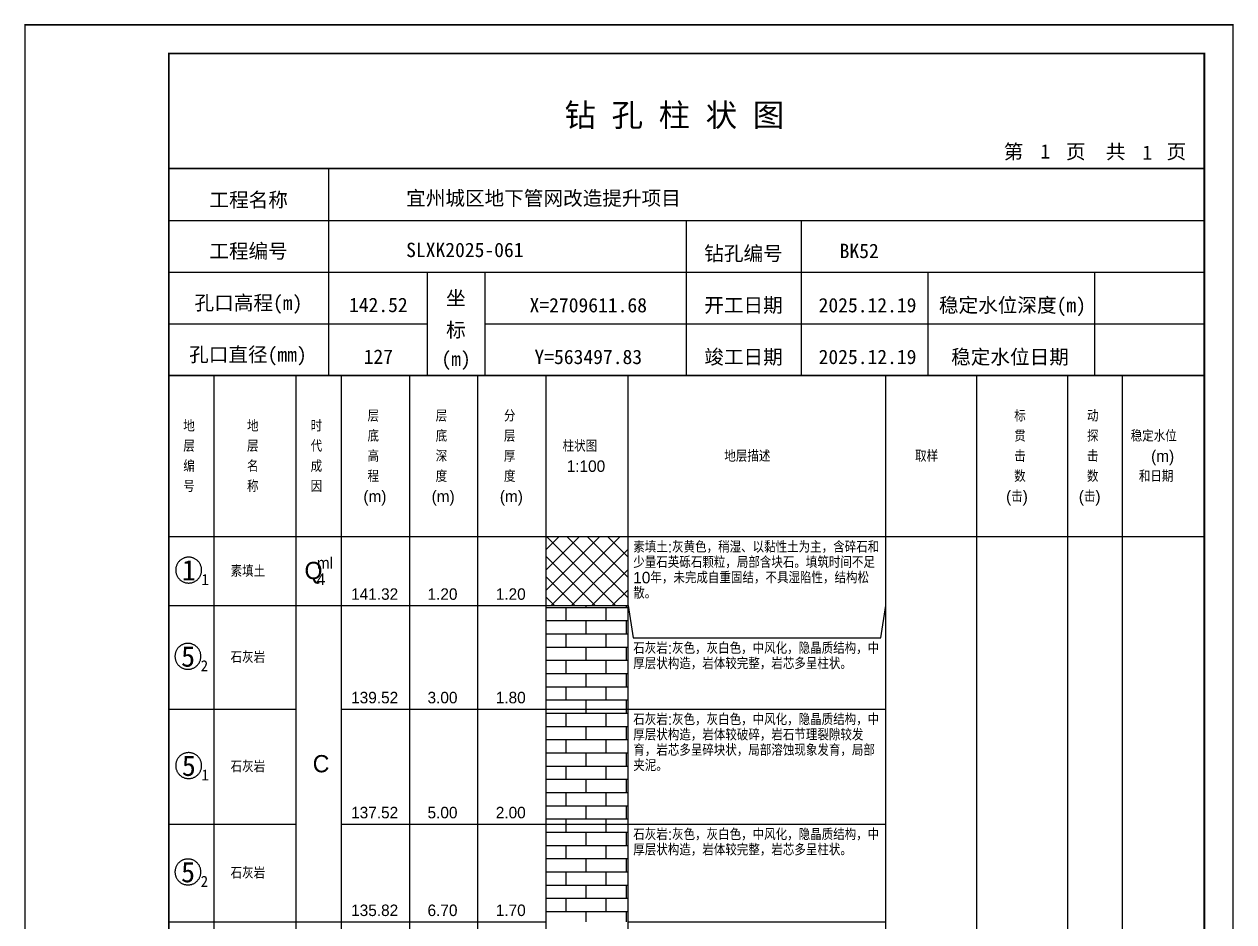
# Model space of a CAD drawing. Header units: millimetres. Extents: x 12489 to 89920, y 4630 to 4927.
# Drawn here: x 23709.3 to 23919.6, y 4770.7 to 4926.8 of the extents above; entities that cross this region are included whole.
import ezdxf
from ezdxf.enums import TextEntityAlignment as Align

# ---------------------------------------------------------------- set-up
doc = ezdxf.new("R2010")
doc.units = ezdxf.units.MM
doc.layers.add('ZZT_TC', color=7, linetype='Continuous')
doc.styles.add('成果图图块', font='', dxfattribs={"height": 2.5})
doc.styles.add('成果图模板', font='')
doc.styles.add('成果图模板标题', font='simhei.ttf')
doc.styles.add('成果图表体', font='Comfont.shx', dxfattribs={"height": 2, "bigfont": 'Hztxt12a.shx'})
doc.styles.get('成果图图块').set_extended_font_data('FangSong_GB2312')
doc.styles.get('成果图模板').set_extended_font_data('FangSong_GB2312')
pattern_1 = [(0, (0, 0), (0, 2.3), []), (90, (0, 0), (-3.5, 2.3), [2.3, -2.3])]

# ---------------------------------------------------------------- blocks, each defined once
blk = doc.blocks.new('DCBH-1-1-1015', base_point=(0.3, -0.11))
at = {"layer": 'ZZT_TC', "color": 7}
blk.add_polyline3d([(-0.19, 2.31, 0), (-0.3, 2.31, 0), (-0.41, 2.3, 0), (-0.52, 2.29, 0), (-0.63, 2.27, 0), (-0.73, 2.24, 0), (-0.84, 2.21, 0), (-0.95, 2.18, 0), (-1.05, 2.14, 0), (-1.15, 2.09, 0), (-1.25, 2.04, 0), (-1.35, 1.99, 0), (-1.44, 1.93, 0), (-1.53, 1.87, 0), (-1.62, 1.8, 0), (-1.7, 1.73, 0), (-1.78, 1.65, 0), (-1.86, 1.57, 0), (-1.93, 1.49, 0), (-2, 1.4, 0), (-2.06, 1.31, 0), (-2.12, 1.22, 0), (-2.17, 1.12, 0), (-2.22, 1.02, 0), (-2.27, 0.92, 0), (-2.31, 0.82, 0), (-2.34, 0.71, 0), (-2.37, 0.61, 0), (-2.4, 0.5, 0), (-2.41, 0.39, 0), (-2.43, 0.28, 0), (-2.44, 0.17, 0), (-2.44, 0.06, 0), (-2.44, -0.05, 0), (-2.43, -0.16, 0), (-2.41, -0.27, 0), (-2.4, -0.38, 0), (-2.37, -0.49, 0), (-2.34, -0.6, 0), (-2.31, -0.7, 0), (-2.27, -0.8, 0), (-2.22, -0.9, 0), (-2.17, -1, 0), (-2.12, -1.1, 0), (-2.06, -1.19, 0), (-2, -1.28, 0), (-1.93, -1.37, 0), (-1.86, -1.45, 0), (-1.78, -1.53, 0), (-1.7, -1.61, 0), (-1.62, -1.68, 0), (-1.53, -1.75, 0), (-1.44, -1.81, 0), (-1.35, -1.87, 0), (-1.25, -1.93, 0), (-1.15, -1.98, 0), (-1.05, -2.02, 0), (-0.95, -2.06, 0), (-0.84, -2.1, 0), (-0.73, -2.13, 0), (-0.63, -2.15, 0), (-0.52, -2.17, 0), (-0.41, -2.18, 0), (-0.3, -2.19, 0), (-0.19, -2.19, 0), (-0.08, -2.19, 0), (0.03, -2.18, 0), (0.14, -2.17, 0), (0.25, -2.15, 0), (0.36, -2.13, 0), (0.47, -2.1, 0), (0.57, -2.06, 0), (0.67, -2.02, 0), (0.77, -1.98, 0), (0.87, -1.93, 0), (0.97, -1.87, 0), (1.06, -1.81, 0), (1.15, -1.75, 0), (1.24, -1.68, 0), (1.32, -1.61, 0), (1.4, -1.53, 0), (1.48, -1.45, 0), (1.55, -1.37, 0), (1.62, -1.28, 0), (1.68, -1.19, 0), (1.74, -1.1, 0), (1.8, -1, 0), (1.85, -0.9, 0), (1.89, -0.8, 0), (1.93, -0.7, 0), (1.97, -0.6, 0), (2, -0.49, 0), (2.02, -0.38, 0), (2.04, -0.27, 0), (2.05, -0.16, 0), (2.06, -0.05, 0), (2.06, 0.06, 0), (2.06, 0.17, 0), (2.05, 0.28, 0), (2.04, 0.39, 0), (2.02, 0.5, 0), (2, 0.61, 0), (1.97, 0.71, 0), (1.93, 0.82, 0), (1.89, 0.92, 0), (1.85, 1.02, 0), (1.8, 1.12, 0), (1.74, 1.22, 0), (1.68, 1.31, 0), (1.62, 1.4, 0), (1.55, 1.49, 0), (1.48, 1.57, 0), (1.4, 1.65, 0), (1.32, 1.73, 0), (1.24, 1.8, 0), (1.15, 1.87, 0), (1.06, 1.93, 0), (0.97, 1.99, 0), (0.87, 2.04, 0), (0.77, 2.09, 0), (0.67, 2.14, 0), (0.57, 2.18, 0), (0.47, 2.21, 0), (0.36, 2.24, 0), (0.25, 2.27, 0), (0.14, 2.29, 0), (0.03, 2.3, 0), (-0.08, 2.31, 0), (-0.19, 2.31, 0)], dxfattribs=at)
at = {"style": '成果图图块'}
blk.add_text('1', height=3.57, dxfattribs=at).set_placement((-0.16, -1.74), align=Align.CENTER)
blk.add_text('1', height=1.91, dxfattribs=at).set_placement((2.03, -2.53))
blk = doc.blocks.new('DCBH-1-1-1016', base_point=(0.43, -0.11))
at = {"layer": 'ZZT_TC', "color": 7}
blk.add_polyline3d([(-0.19, 2.31, 0), (-0.3, 2.31, 0), (-0.41, 2.3, 0), (-0.52, 2.29, 0), (-0.63, 2.27, 0), (-0.73, 2.24, 0), (-0.84, 2.21, 0), (-0.95, 2.18, 0), (-1.05, 2.14, 0), (-1.15, 2.09, 0), (-1.25, 2.04, 0), (-1.35, 1.99, 0), (-1.44, 1.93, 0), (-1.53, 1.87, 0), (-1.62, 1.8, 0), (-1.7, 1.73, 0), (-1.78, 1.65, 0), (-1.86, 1.57, 0), (-1.93, 1.49, 0), (-2, 1.4, 0), (-2.06, 1.31, 0), (-2.12, 1.22, 0), (-2.17, 1.12, 0), (-2.22, 1.02, 0), (-2.27, 0.92, 0), (-2.31, 0.82, 0), (-2.34, 0.71, 0), (-2.37, 0.61, 0), (-2.4, 0.5, 0), (-2.41, 0.39, 0), (-2.43, 0.28, 0), (-2.44, 0.17, 0), (-2.44, 0.06, 0), (-2.44, -0.05, 0), (-2.43, -0.16, 0), (-2.41, -0.27, 0), (-2.4, -0.38, 0), (-2.37, -0.49, 0), (-2.34, -0.6, 0), (-2.31, -0.7, 0), (-2.27, -0.8, 0), (-2.22, -0.9, 0), (-2.17, -1, 0), (-2.12, -1.1, 0), (-2.06, -1.19, 0), (-2, -1.28, 0), (-1.93, -1.37, 0), (-1.86, -1.45, 0), (-1.78, -1.53, 0), (-1.7, -1.61, 0), (-1.62, -1.68, 0), (-1.53, -1.75, 0), (-1.44, -1.81, 0), (-1.35, -1.87, 0), (-1.25, -1.93, 0), (-1.15, -1.98, 0), (-1.05, -2.02, 0), (-0.95, -2.06, 0), (-0.84, -2.1, 0), (-0.73, -2.13, 0), (-0.63, -2.15, 0), (-0.52, -2.17, 0), (-0.41, -2.18, 0), (-0.3, -2.19, 0), (-0.19, -2.19, 0), (-0.08, -2.19, 0), (0.03, -2.18, 0), (0.14, -2.17, 0), (0.25, -2.15, 0), (0.36, -2.13, 0), (0.47, -2.1, 0), (0.57, -2.06, 0), (0.67, -2.02, 0), (0.77, -1.98, 0), (0.87, -1.93, 0), (0.97, -1.87, 0), (1.06, -1.81, 0), (1.15, -1.75, 0), (1.24, -1.68, 0), (1.32, -1.61, 0), (1.4, -1.53, 0), (1.48, -1.45, 0), (1.55, -1.37, 0), (1.62, -1.28, 0), (1.68, -1.19, 0), (1.74, -1.1, 0), (1.8, -1, 0), (1.85, -0.9, 0), (1.89, -0.8, 0), (1.93, -0.7, 0), (1.97, -0.6, 0), (2, -0.49, 0), (2.02, -0.38, 0), (2.04, -0.27, 0), (2.05, -0.16, 0), (2.06, -0.05, 0), (2.06, 0.06, 0), (2.06, 0.17, 0), (2.05, 0.28, 0), (2.04, 0.39, 0), (2.02, 0.5, 0), (2, 0.61, 0), (1.97, 0.71, 0), (1.93, 0.82, 0), (1.89, 0.92, 0), (1.85, 1.02, 0), (1.8, 1.12, 0), (1.74, 1.22, 0), (1.68, 1.31, 0), (1.62, 1.4, 0), (1.55, 1.49, 0), (1.48, 1.57, 0), (1.4, 1.65, 0), (1.32, 1.73, 0), (1.24, 1.8, 0), (1.15, 1.87, 0), (1.06, 1.93, 0), (0.97, 1.99, 0), (0.87, 2.04, 0), (0.77, 2.09, 0), (0.67, 2.14, 0), (0.57, 2.18, 0), (0.47, 2.21, 0), (0.36, 2.24, 0), (0.25, 2.27, 0), (0.14, 2.29, 0), (0.03, 2.3, 0), (-0.08, 2.31, 0), (-0.19, 2.31, 0)], dxfattribs=at)
at = {"style": '成果图图块'}
blk.add_text('5', height=3.57, dxfattribs=at).set_placement((-0.16, -1.74), align=Align.CENTER)
blk.add_text('2', height=1.91, dxfattribs=at).set_placement((2.03, -2.53))
blk = doc.blocks.new('DCBH-1-1-1017', base_point=(0.3, -0.11))
at = {"layer": 'ZZT_TC', "color": 7}
blk.add_polyline3d([(-0.19, 2.31, 0), (-0.3, 2.31, 0), (-0.41, 2.3, 0), (-0.52, 2.29, 0), (-0.63, 2.27, 0), (-0.73, 2.24, 0), (-0.84, 2.21, 0), (-0.95, 2.18, 0), (-1.05, 2.14, 0), (-1.15, 2.09, 0), (-1.25, 2.04, 0), (-1.35, 1.99, 0), (-1.44, 1.93, 0), (-1.53, 1.87, 0), (-1.62, 1.8, 0), (-1.7, 1.73, 0), (-1.78, 1.65, 0), (-1.86, 1.57, 0), (-1.93, 1.49, 0), (-2, 1.4, 0), (-2.06, 1.31, 0), (-2.12, 1.22, 0), (-2.17, 1.12, 0), (-2.22, 1.02, 0), (-2.27, 0.92, 0), (-2.31, 0.82, 0), (-2.34, 0.71, 0), (-2.37, 0.61, 0), (-2.4, 0.5, 0), (-2.41, 0.39, 0), (-2.43, 0.28, 0), (-2.44, 0.17, 0), (-2.44, 0.06, 0), (-2.44, -0.05, 0), (-2.43, -0.16, 0), (-2.41, -0.27, 0), (-2.4, -0.38, 0), (-2.37, -0.49, 0), (-2.34, -0.6, 0), (-2.31, -0.7, 0), (-2.27, -0.8, 0), (-2.22, -0.9, 0), (-2.17, -1, 0), (-2.12, -1.1, 0), (-2.06, -1.19, 0), (-2, -1.28, 0), (-1.93, -1.37, 0), (-1.86, -1.45, 0), (-1.78, -1.53, 0), (-1.7, -1.61, 0), (-1.62, -1.68, 0), (-1.53, -1.75, 0), (-1.44, -1.81, 0), (-1.35, -1.87, 0), (-1.25, -1.93, 0), (-1.15, -1.98, 0), (-1.05, -2.02, 0), (-0.95, -2.06, 0), (-0.84, -2.1, 0), (-0.73, -2.13, 0), (-0.63, -2.15, 0), (-0.52, -2.17, 0), (-0.41, -2.18, 0), (-0.3, -2.19, 0), (-0.19, -2.19, 0), (-0.08, -2.19, 0), (0.03, -2.18, 0), (0.14, -2.17, 0), (0.25, -2.15, 0), (0.36, -2.13, 0), (0.47, -2.1, 0), (0.57, -2.06, 0), (0.67, -2.02, 0), (0.77, -1.98, 0), (0.87, -1.93, 0), (0.97, -1.87, 0), (1.06, -1.81, 0), (1.15, -1.75, 0), (1.24, -1.68, 0), (1.32, -1.61, 0), (1.4, -1.53, 0), (1.48, -1.45, 0), (1.55, -1.37, 0), (1.62, -1.28, 0), (1.68, -1.19, 0), (1.74, -1.1, 0), (1.8, -1, 0), (1.85, -0.9, 0), (1.89, -0.8, 0), (1.93, -0.7, 0), (1.97, -0.6, 0), (2, -0.49, 0), (2.02, -0.38, 0), (2.04, -0.27, 0), (2.05, -0.16, 0), (2.06, -0.05, 0), (2.06, 0.06, 0), (2.06, 0.17, 0), (2.05, 0.28, 0), (2.04, 0.39, 0), (2.02, 0.5, 0), (2, 0.61, 0), (1.97, 0.71, 0), (1.93, 0.82, 0), (1.89, 0.92, 0), (1.85, 1.02, 0), (1.8, 1.12, 0), (1.74, 1.22, 0), (1.68, 1.31, 0), (1.62, 1.4, 0), (1.55, 1.49, 0), (1.48, 1.57, 0), (1.4, 1.65, 0), (1.32, 1.73, 0), (1.24, 1.8, 0), (1.15, 1.87, 0), (1.06, 1.93, 0), (0.97, 1.99, 0), (0.87, 2.04, 0), (0.77, 2.09, 0), (0.67, 2.14, 0), (0.57, 2.18, 0), (0.47, 2.21, 0), (0.36, 2.24, 0), (0.25, 2.27, 0), (0.14, 2.29, 0), (0.03, 2.3, 0), (-0.08, 2.31, 0), (-0.19, 2.31, 0)], dxfattribs=at)
at = {"style": '成果图图块'}
blk.add_text('5', height=3.57, dxfattribs=at).set_placement((-0.16, -1.74), align=Align.CENTER)
blk.add_text('1', height=1.91, dxfattribs=at).set_placement((2.03, -2.53))
blk = doc.blocks.new('DCBH-1-1-1018', base_point=(0.43, -0.11))
at = {"layer": 'ZZT_TC', "color": 7}
blk.add_polyline3d([(-0.19, 2.31, 0), (-0.3, 2.31, 0), (-0.41, 2.3, 0), (-0.52, 2.29, 0), (-0.63, 2.27, 0), (-0.73, 2.24, 0), (-0.84, 2.21, 0), (-0.95, 2.18, 0), (-1.05, 2.14, 0), (-1.15, 2.09, 0), (-1.25, 2.04, 0), (-1.35, 1.99, 0), (-1.44, 1.93, 0), (-1.53, 1.87, 0), (-1.62, 1.8, 0), (-1.7, 1.73, 0), (-1.78, 1.65, 0), (-1.86, 1.57, 0), (-1.93, 1.49, 0), (-2, 1.4, 0), (-2.06, 1.31, 0), (-2.12, 1.22, 0), (-2.17, 1.12, 0), (-2.22, 1.02, 0), (-2.27, 0.92, 0), (-2.31, 0.82, 0), (-2.34, 0.71, 0), (-2.37, 0.61, 0), (-2.4, 0.5, 0), (-2.41, 0.39, 0), (-2.43, 0.28, 0), (-2.44, 0.17, 0), (-2.44, 0.06, 0), (-2.44, -0.05, 0), (-2.43, -0.16, 0), (-2.41, -0.27, 0), (-2.4, -0.38, 0), (-2.37, -0.49, 0), (-2.34, -0.6, 0), (-2.31, -0.7, 0), (-2.27, -0.8, 0), (-2.22, -0.9, 0), (-2.17, -1, 0), (-2.12, -1.1, 0), (-2.06, -1.19, 0), (-2, -1.28, 0), (-1.93, -1.37, 0), (-1.86, -1.45, 0), (-1.78, -1.53, 0), (-1.7, -1.61, 0), (-1.62, -1.68, 0), (-1.53, -1.75, 0), (-1.44, -1.81, 0), (-1.35, -1.87, 0), (-1.25, -1.93, 0), (-1.15, -1.98, 0), (-1.05, -2.02, 0), (-0.95, -2.06, 0), (-0.84, -2.1, 0), (-0.73, -2.13, 0), (-0.63, -2.15, 0), (-0.52, -2.17, 0), (-0.41, -2.18, 0), (-0.3, -2.19, 0), (-0.19, -2.19, 0), (-0.08, -2.19, 0), (0.03, -2.18, 0), (0.14, -2.17, 0), (0.25, -2.15, 0), (0.36, -2.13, 0), (0.47, -2.1, 0), (0.57, -2.06, 0), (0.67, -2.02, 0), (0.77, -1.98, 0), (0.87, -1.93, 0), (0.97, -1.87, 0), (1.06, -1.81, 0), (1.15, -1.75, 0), (1.24, -1.68, 0), (1.32, -1.61, 0), (1.4, -1.53, 0), (1.48, -1.45, 0), (1.55, -1.37, 0), (1.62, -1.28, 0), (1.68, -1.19, 0), (1.74, -1.1, 0), (1.8, -1, 0), (1.85, -0.9, 0), (1.89, -0.8, 0), (1.93, -0.7, 0), (1.97, -0.6, 0), (2, -0.49, 0), (2.02, -0.38, 0), (2.04, -0.27, 0), (2.05, -0.16, 0), (2.06, -0.05, 0), (2.06, 0.06, 0), (2.06, 0.17, 0), (2.05, 0.28, 0), (2.04, 0.39, 0), (2.02, 0.5, 0), (2, 0.61, 0), (1.97, 0.71, 0), (1.93, 0.82, 0), (1.89, 0.92, 0), (1.85, 1.02, 0), (1.8, 1.12, 0), (1.74, 1.22, 0), (1.68, 1.31, 0), (1.62, 1.4, 0), (1.55, 1.49, 0), (1.48, 1.57, 0), (1.4, 1.65, 0), (1.32, 1.73, 0), (1.24, 1.8, 0), (1.15, 1.87, 0), (1.06, 1.93, 0), (0.97, 1.99, 0), (0.87, 2.04, 0), (0.77, 2.09, 0), (0.67, 2.14, 0), (0.57, 2.18, 0), (0.47, 2.21, 0), (0.36, 2.24, 0), (0.25, 2.27, 0), (0.14, 2.29, 0), (0.03, 2.3, 0), (-0.08, 2.31, 0), (-0.19, 2.31, 0)], dxfattribs=at)
at = {"style": '成果图图块'}
blk.add_text('5', height=3.57, dxfattribs=at).set_placement((-0.16, -1.74), align=Align.CENTER)
blk.add_text('2', height=1.91, dxfattribs=at).set_placement((2.03, -2.53))
blk = doc.blocks.new('钻孔柱状图路桥昇龙制图梁世成校核莫家里.dwg52', base_point=(25, 236))
for p, q in [((52.82, 236), (52.82, 272)), ((25, 263), (205, 263)), ((115, 236), (115, 263)), ((135, 236), (135, 263)), ((25, 254), (205, 254)), ((70, 236), (70, 254)), ((80, 236), (80, 254)), ((157, 236), (157, 254)), ((185.95, 236), (185.95, 254)), ((25, 245), (70, 245)), ((80, 245), (205, 245))]:
    blk.add_line(p, q)
for points, const_width in [([(0, 0), (210, 0), (210, 297), (0, 297)], 0.25), ([(25, 5), (205, 5), (205, 292), (25, 292)], 0.3)]:
    blk.add_lwpolyline(points, close=True, dxfattribs=dict(const_width=const_width))
at = {"const_width": 0.3}
for points in [[(25, 272), (205, 272)], [(25, 236), (205, 236)]]:
    blk.add_lwpolyline(points, dxfattribs=at)
for s, height, style, p in [('钻 孔 柱 状 图', 4, '成果图模板标题', (93.8, 279.31)), ('第', 2.5, '成果图模板', (170.12, 273.7)), ('页', 2.5, '成果图模板', (180.96, 273.7)), ('共', 2.5, '成果图模板', (187.88, 273.7)), ('页', 2.5, '成果图模板', (198.44, 273.7)), ('工程名称', 2.5, '成果图模板', (32.07, 265.32)), ('宜州城区地下管网改造提升项目', 2.5, '成果图模板', (66.26, 265.61)), ('工程编号', 2.5, '成果图模板', (32.05, 256.41)), ('SLXK2025-061', 2.5, '成果图模板', (66.26, 256.61)), ('钻孔编号', 2.5, '成果图模板', (118.08, 256)), ('BK52', 2.5, '成果图模板', (141.61, 256.43)), ('孔口高程(m)', 2.5, '成果图模板', (29.48, 247.41)), ('坐', 2.5, '成果图模板', (73.21, 248.24)), ('开工日期', 2.5, '成果图模板', (118.08, 247)), ('稳定水位深度(m)', 2.5, '成果图模板', (158.86, 247)), ('标', 2.5, '成果图模板', (73.21, 242.7)), ('孔口直径(mm)', 2.5, '成果图模板', (28.54, 238.41)), ('(m) ', 2.5, '成果图模板', (72.38, 237.65)), ('竣工日期', 2.5, '成果图模板', (118.08, 238)), ('稳定水位日期', 2.5, '成果图模板', (160.99, 238))]:
    blk.add_text(s, height=height, dxfattribs=dict(style=style)).set_placement(p)
at = {"style": '成果图模板'}
for s, p in [('1', (177.35, 273.74)), ('1', (195.08, 273.53)), ('142.52', (61.43, 247.04)), ('X=2709611.68', (97.92, 247)), ('2025.12.19', (146.46, 247)), ('127', (61.43, 238.04)), ('Y=563497.83', (97.92, 238)), ('2025.12.19', (146.46, 238))]:
    blk.add_text(s, height=2.5, dxfattribs=at).set_placement(p, align=Align.CENTER)

msp = doc.modelspace()

# ---------------------------------------------------------------- hatches: boundary and pattern name
at = {"linetype": 'Continuous'}
h = msp.add_hatch(dxfattribs=at)
h.set_pattern_fill('GKSTT', scale=0.5, style=0, pattern_type=2)
h.set_pattern_definition([(45, (0, 0), (-1.76776695, 1.76776695), []), (135, (0, 0), (-1.76776695, -1.76776695), [])])
h.paths.add_polyline_path([(23800.06, 4825.71), (23814.29, 4825.71), (23814.29, 4837.71), (23800.06, 4837.71)])
h = msp.add_hatch(dxfattribs=at)
h.set_pattern_fill('GKSHY', scale=0.5, style=0, pattern_type=2)
h.set_pattern_definition(pattern_1)
h.paths.add_polyline_path([(23800.06, 4807.71), (23814.29, 4807.71), (23814.29, 4825.71), (23800.06, 4825.71)])
h = msp.add_hatch(dxfattribs=at)
h.set_pattern_fill('GKSHY', scale=0.5, style=0, pattern_type=2)
h.set_pattern_definition(pattern_1)
h.paths.add_polyline_path([(23800.06, 4787.71), (23814.29, 4787.71), (23814.29, 4807.71), (23800.06, 4807.71)])
h = msp.add_hatch(dxfattribs=at)
h.set_pattern_fill('GKSHY', scale=0.5, style=0, pattern_type=2)
h.set_pattern_definition(pattern_1)
h.paths.add_polyline_path([(23800.06, 4770.71), (23814.29, 4770.71), (23814.29, 4787.71), (23800.06, 4787.71)])

# ---------------------------------------------------------------- linework, layer by layer
at = {"color": 0}
for p, q in [((23734.45, 4837.71), (23742.35, 4837.71)), ((23734.45, 4825.71), (23734.45, 4837.71)), ((23742.35, 4825.71), (23742.35, 4837.71)), ((23734.45, 4825.71), (23742.35, 4825.71)), ((23734.45, 4825.71), (23742.35, 4825.71)), ((23734.45, 4807.71), (23734.45, 4825.71)), ((23742.35, 4807.71), (23742.35, 4825.71)), ((23734.45, 4807.71), (23742.35, 4807.71)), ((23734.45, 4807.71), (23742.35, 4807.71)), ((23734.45, 4787.71), (23734.45, 4807.71)), ((23742.35, 4787.71), (23742.35, 4807.71)), ((23734.45, 4787.71), (23742.35, 4787.71)), ((23734.45, 4787.71), (23742.35, 4787.71)), ((23734.45, 4770.71), (23734.45, 4787.71)), ((23742.35, 4770.71), (23742.35, 4787.71)), ((23734.45, 4770.71), (23742.35, 4770.71))]:
    msp.add_line(p, q, dxfattribs=at)
for points in [[(23734.45, 4865.71), (23742.35, 4865.71)], [(23734.45, 4837.71), (23734.45, 4865.71)], [(23742.35, 4837.71), (23742.35, 4865.71)], [(23742.35, 4865.71), (23756.58, 4865.71)], [(23742.35, 4837.71), (23742.35, 4865.71)], [(23756.58, 4837.71), (23756.58, 4865.71)], [(23756.58, 4865.71), (23764.49, 4865.71)], [(23756.58, 4837.71), (23756.58, 4865.71)], [(23764.49, 4837.71), (23764.49, 4865.71)], [(23764.49, 4865.71), (23776.35, 4865.71)], [(23764.49, 4837.71), (23764.49, 4865.71)], [(23776.35, 4837.71), (23776.35, 4865.71)], [(23776.35, 4865.71), (23788.2, 4865.71)], [(23776.35, 4837.71), (23776.35, 4865.71)], [(23788.2, 4837.71), (23788.2, 4865.71)], [(23788.2, 4865.71), (23800.06, 4865.71)], [(23788.2, 4837.71), (23788.2, 4865.71)], [(23800.06, 4837.71), (23800.06, 4865.71)], [(23800.06, 4865.71), (23814.29, 4865.71)], [(23800.06, 4837.71), (23800.06, 4865.71)], [(23814.29, 4837.71), (23814.29, 4865.71)], [(23814.29, 4865.71), (23859.11, 4865.71)], [(23814.29, 4837.71), (23814.29, 4865.71)], [(23859.11, 4837.71), (23859.11, 4865.71)], [(23859.11, 4865.71), (23874.92, 4865.71)], [(23859.11, 4837.71), (23859.11, 4865.71)], [(23874.92, 4837.71), (23874.92, 4865.71)], [(23874.92, 4865.71), (23890.73, 4865.71)], [(23874.92, 4837.71), (23874.92, 4865.71)], [(23890.73, 4837.71), (23890.73, 4865.71)], [(23890.73, 4865.71), (23900.22, 4865.71)], [(23890.73, 4837.71), (23890.73, 4865.71)], [(23900.22, 4837.71), (23900.22, 4865.71)], [(23900.22, 4865.71), (23914.45, 4865.71)], [(23900.22, 4837.71), (23900.22, 4865.71)], [(23914.45, 4837.71), (23914.45, 4865.71)], [(23734.45, 4837.71), (23742.35, 4837.71)], [(23734.45, 4643.71), (23734.45, 4837.71)], [(23734.45, 4837.71), (23742.35, 4837.71)], [(23742.35, 4643.71), (23742.35, 4837.71)], [(23742.35, 4837.71), (23756.58, 4837.71)], [(23742.35, 4643.71), (23742.35, 4837.71)], [(23742.35, 4837.71), (23756.58, 4837.71)], [(23742.35, 4837.71), (23756.58, 4837.71)], [(23742.35, 4825.71), (23742.35, 4837.71)], [(23756.58, 4643.71), (23756.58, 4837.71)], [(23756.58, 4825.71), (23756.58, 4837.71)], [(23756.58, 4837.71), (23764.49, 4837.71)], [(23756.58, 4643.71), (23756.58, 4837.71)], [(23756.58, 4837.71), (23764.49, 4837.71)], [(23756.58, 4837.71), (23764.49, 4837.71)], [(23756.58, 4825.71), (23756.58, 4837.71)], [(23764.49, 4643.71), (23764.49, 4837.71)], [(23764.49, 4825.71), (23764.49, 4837.71)], [(23764.49, 4837.71), (23776.35, 4837.71)], [(23764.49, 4643.71), (23764.49, 4837.71)], [(23764.49, 4837.71), (23776.35, 4837.71)], [(23764.49, 4837.71), (23776.35, 4837.71)], [(23764.49, 4825.71), (23764.49, 4837.71)], [(23776.35, 4643.71), (23776.35, 4837.71)], [(23776.35, 4825.71), (23776.35, 4837.71)], [(23776.35, 4837.71), (23788.2, 4837.71)], [(23776.35, 4643.71), (23776.35, 4837.71)], [(23776.35, 4837.71), (23788.2, 4837.71)], [(23776.35, 4837.71), (23788.2, 4837.71)], [(23776.35, 4825.71), (23776.35, 4837.71)], [(23788.2, 4643.71), (23788.2, 4837.71)], [(23788.2, 4825.71), (23788.2, 4837.71)], [(23788.2, 4837.71), (23800.06, 4837.71)], [(23788.2, 4643.71), (23788.2, 4837.71)], [(23788.2, 4837.71), (23800.06, 4837.71)], [(23788.2, 4837.71), (23800.06, 4837.71)], [(23788.2, 4825.71), (23788.2, 4837.71)], [(23800.06, 4643.71), (23800.06, 4837.71)], [(23800.06, 4825.71), (23800.06, 4837.71)], [(23800.06, 4837.71), (23814.29, 4837.71)], [(23800.06, 4643.71), (23800.06, 4837.71)], [(23800.06, 4837.71), (23814.29, 4837.71)], [(23814.29, 4643.71), (23814.29, 4837.71)], [(23814.29, 4837.71), (23859.11, 4837.71)], [(23814.29, 4643.71), (23814.29, 4837.71)], [(23814.29, 4837.71), (23859.11, 4837.71)], [(23814.29, 4825.71), (23814.29, 4837.71)], [(23859.11, 4643.71), (23859.11, 4837.71)], [(23859.11, 4825.71), (23859.11, 4837.71)], [(23859.11, 4837.71), (23874.92, 4837.71)], [(23859.11, 4643.71), (23859.11, 4837.71)], [(23859.11, 4837.71), (23874.92, 4837.71)], [(23874.92, 4643.71), (23874.92, 4837.71)], [(23874.92, 4837.71), (23890.73, 4837.71)], [(23874.92, 4643.71), (23874.92, 4837.71)], [(23874.92, 4837.71), (23890.73, 4837.71)], [(23890.73, 4643.71), (23890.73, 4837.71)], [(23890.73, 4837.71), (23900.22, 4837.71)], [(23890.73, 4643.71), (23890.73, 4837.71)], [(23890.73, 4837.71), (23900.22, 4837.71)], [(23900.22, 4643.71), (23900.22, 4837.71)], [(23900.22, 4837.71), (23914.45, 4837.71)], [(23900.22, 4643.71), (23900.22, 4837.71)], [(23900.22, 4837.71), (23914.45, 4837.71)], [(23914.45, 4643.71), (23914.45, 4837.71)], [(23742.35, 4825.71), (23756.58, 4825.71)], [(23742.35, 4825.71), (23756.58, 4825.71)], [(23742.35, 4807.71), (23742.35, 4825.71)], [(23756.58, 4807.71), (23756.58, 4825.71)], [(23756.58, 4825.71), (23764.49, 4825.71)], [(23756.58, 4825.71), (23764.49, 4825.71)], [(23756.58, 4770.71), (23756.58, 4825.71)], [(23764.49, 4770.71), (23764.49, 4825.71)], [(23764.49, 4825.71), (23776.35, 4825.71)], [(23764.49, 4825.71), (23776.35, 4825.71)], [(23764.49, 4807.71), (23764.49, 4825.71)], [(23776.35, 4807.71), (23776.35, 4825.71)], [(23776.35, 4825.71), (23788.2, 4825.71)], [(23776.35, 4825.71), (23788.2, 4825.71)], [(23776.35, 4807.71), (23776.35, 4825.71)], [(23788.2, 4807.71), (23788.2, 4825.71)], [(23788.2, 4825.71), (23800.06, 4825.71)], [(23788.2, 4825.71), (23800.06, 4825.71)], [(23788.2, 4807.71), (23788.2, 4825.71)], [(23800.06, 4807.71), (23800.06, 4825.71)], [(23814.29, 4825.71), (23815.19, 4820.11)], [(23814.29, 4807.71), (23814.29, 4825.71)], [(23858.22, 4820.11), (23859.11, 4825.71)], [(23859.11, 4807.71), (23859.11, 4825.71)], [(23815.19, 4820.11), (23858.22, 4820.11)], [(23742.35, 4807.71), (23756.58, 4807.71)], [(23742.35, 4807.71), (23756.58, 4807.71)], [(23742.35, 4787.71), (23742.35, 4807.71)], [(23756.58, 4787.71), (23756.58, 4807.71)], [(23764.49, 4807.71), (23776.35, 4807.71)], [(23764.49, 4807.71), (23776.35, 4807.71)], [(23764.49, 4787.71), (23764.49, 4807.71)], [(23776.35, 4787.71), (23776.35, 4807.71)], [(23776.35, 4807.71), (23788.2, 4807.71)], [(23776.35, 4807.71), (23788.2, 4807.71)], [(23776.35, 4787.71), (23776.35, 4807.71)], [(23788.2, 4787.71), (23788.2, 4807.71)], [(23788.2, 4807.71), (23800.06, 4807.71)], [(23788.2, 4807.71), (23800.06, 4807.71)], [(23788.2, 4787.71), (23788.2, 4807.71)], [(23800.06, 4787.71), (23800.06, 4807.71)], [(23814.29, 4807.71), (23859.11, 4807.71)], [(23814.29, 4807.71), (23859.11, 4807.71)], [(23814.29, 4787.71), (23814.29, 4807.71)], [(23859.11, 4787.71), (23859.11, 4807.71)], [(23742.35, 4787.71), (23756.58, 4787.71)], [(23742.35, 4787.71), (23756.58, 4787.71)], [(23742.35, 4770.71), (23742.35, 4787.71)], [(23756.58, 4770.71), (23756.58, 4787.71)], [(23764.49, 4787.71), (23776.35, 4787.71)], [(23764.49, 4787.71), (23776.35, 4787.71)], [(23764.49, 4770.71), (23764.49, 4787.71)], [(23776.35, 4770.71), (23776.35, 4787.71)], [(23776.35, 4787.71), (23788.2, 4787.71)], [(23776.35, 4787.71), (23788.2, 4787.71)], [(23776.35, 4770.71), (23776.35, 4787.71)], [(23788.2, 4770.71), (23788.2, 4787.71)], [(23788.2, 4787.71), (23800.06, 4787.71)], [(23788.2, 4787.71), (23800.06, 4787.71)], [(23788.2, 4770.71), (23788.2, 4787.71)], [(23800.06, 4770.71), (23800.06, 4787.71)], [(23814.29, 4787.71), (23859.11, 4787.71)], [(23814.29, 4787.71), (23859.11, 4787.71)], [(23814.29, 4770.71), (23814.29, 4787.71)], [(23859.11, 4770.71), (23859.11, 4787.71)], [(23742.35, 4770.71), (23756.58, 4770.71)], [(23756.58, 4770.71), (23764.49, 4770.71)], [(23764.49, 4770.71), (23776.35, 4770.71)], [(23776.35, 4770.71), (23788.2, 4770.71)], [(23788.2, 4770.71), (23800.06, 4770.71)], [(23814.29, 4770.71), (23859.11, 4770.71)]]:
    msp.add_lwpolyline(points, dxfattribs=at)
at = {"color": 7, "flags": 128}
for points in [[(23800.06, 4825.71), (23814.29, 4825.71)], [(23800.06, 4807.71), (23814.29, 4807.71)], [(23800.06, 4787.71), (23814.29, 4787.71)]]:
    msp.add_lwpolyline(points, dxfattribs=at)

# ---------------------------------------------------------------- block references
for name, p in [('钻孔柱状图路桥昇龙制图梁世成校核莫家里.dwg52', (23734.45, 4865.71)), ('DCBH-1-1-1015', (23738.4, 4831.71)), ('DCBH-1-1-1016', (23738.4, 4816.71)), ('DCBH-1-1-1017', (23738.4, 4797.71)), ('DCBH-1-1-1018', (23738.4, 4779.21))]:
    msp.add_blockref(name, p)

# ---------------------------------------------------------------- texts
at = {"color": 0, "style": '成果图表体'}
for s, height, p in [('层', 2, (23769, 4857.71)), ('层', 2, (23780.85, 4857.71)), ('分', 2, (23792.71, 4857.71)), ('标', 2, (23881.41, 4857.71)), ('动', 2, (23894.05, 4857.71)), ('地', 2, (23736.98, 4855.96)), ('地', 2, (23748.05, 4855.96)), ('时', 2, (23759.11, 4855.96)), ('底', 2, (23769, 4854.21)), ('底', 2, (23780.85, 4854.21)), ('层', 2, (23792.71, 4854.21)), ('贯', 2, (23881.41, 4854.21)), ('探', 2, (23894.05, 4854.21)), ('稳定水位', 2, (23901.65, 4854.21)), ('层', 2, (23736.98, 4852.46)), ('层', 2, (23748.05, 4852.46)), ('代', 2, (23759.11, 4852.46)), ('高', 2, (23769, 4850.71)), ('深', 2, (23780.85, 4850.71)), ('厚', 2, (23792.71, 4850.71)), ('柱状图', 2, (23802.91, 4852.46)), ('地层描述', 2, (23831.02, 4850.71)), ('取样', 2, (23864.18, 4850.71)), ('击', 2, (23881.41, 4850.71)), ('击', 2, (23894.05, 4850.71)), ('(m)', 2, (23905.2, 4850.71)), ('编', 2, (23736.98, 4848.96)), ('名', 2, (23748.05, 4848.96)), ('成', 2, (23759.11, 4848.96)), ('1:100', 2, (23803.62, 4848.96)), ('程', 2, (23769, 4847.21)), ('度', 2, (23780.85, 4847.21)), ('度', 2, (23792.71, 4847.21)), ('数', 2, (23881.41, 4847.21)), ('数', 2, (23894.05, 4847.21)), ('和日期', 2, (23903.07, 4847.21)), ('号', 2, (23736.98, 4845.46)), ('称', 2, (23748.05, 4845.46)), ('因', 2, (23759.11, 4845.46)), ('(m)', 2, (23768.28, 4843.71)), ('(m)', 2, (23780.14, 4843.71)), ('(m)', 2, (23792, 4843.71)), ('(击)', 2, (23879.99, 4843.71)), ('(击)', 2, (23892.63, 4843.71)), ('ml', 2, (23760.18, 4832.11)), ('素填土', 2, (23745.2, 4830.71)), ('Q', 3, (23758.05, 4830.31)), ('4', 2, (23760.18, 4829.31)), ('141.32', 2, (23766.15, 4826.71)), ('1.20', 2, (23779.43, 4826.71)), ('1.20', 2, (23791.29, 4826.71)), ('石灰岩', 2, (23745.2, 4815.71)), ('139.52', 2, (23766.15, 4808.71)), ('3.00', 2, (23779.43, 4808.71)), ('1.80', 2, (23791.29, 4808.71)), ('石灰岩', 2, (23745.2, 4796.71)), ('C', 3, (23759.47, 4796.71)), ('137.52', 2, (23766.15, 4788.71)), ('5.00', 2, (23779.43, 4788.71)), ('2.00', 2, (23791.29, 4788.71)), ('石灰岩', 2, (23745.2, 4778.21)), ('135.82', 2, (23766.15, 4771.71)), ('6.70', 2, (23779.43, 4771.71)), ('1.70', 2, (23791.29, 4771.71))]:
    msp.add_text(s, height=height, dxfattribs=at).set_placement(p)
at = {"color": 0, "char_height": 2, "width": 43.0292, "attachment_point": 1, "line_spacing_factor": 0.8, "style": '成果图表体'}
for s, insert in [('素填土:灰黄色，稍湿、以黏性土为主，含碎石和少量石英砾石颗粒，局部含块石。填筑时间不足10年，未完成自重固结，不具湿陷性，结构松散。', (23815.19, 4836.91)), ('石灰岩:灰色，灰白色，中风化，隐晶质结构，中厚层状构造，岩体较完整，岩芯多呈柱状。', (23815.19, 4819.31)), ('石灰岩:灰色，灰白色，中风化，隐晶质结构，中厚层状构造，岩体较破碎，岩石节理裂隙较发育，岩芯多呈碎块状，局部溶蚀现象发育，局部夹泥。', (23815.19, 4806.91)), ('石灰岩:灰色，灰白色，中风化，隐晶质结构，中厚层状构造，岩体较完整，岩芯多呈柱状。', (23815.19, 4786.91))]:
    msp.add_mtext(s, dxfattribs=dict(at, insert=insert))

doc.saveas('drawing.dxf')
